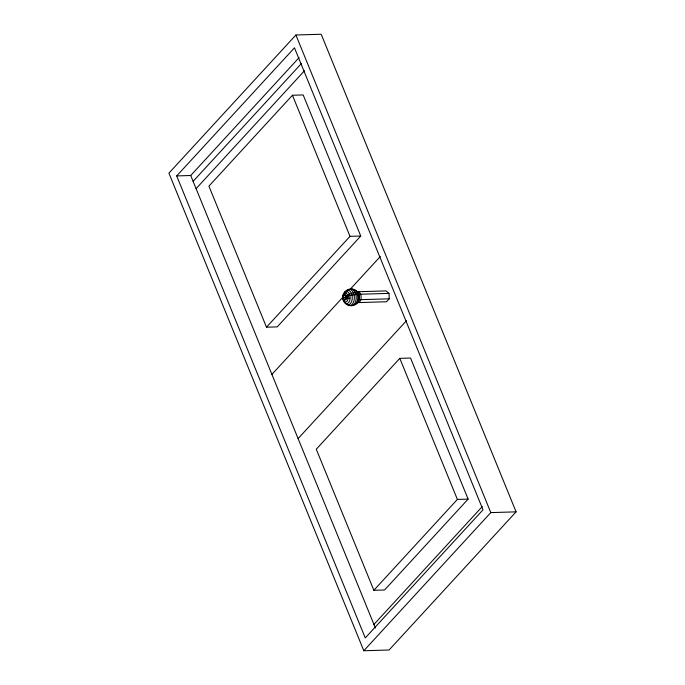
<?xml version="1.0" encoding="UTF-8"?>
<svg xmlns="http://www.w3.org/2000/svg" width="685" height="685" viewBox="0 0 685 685"><rect width="100%" height="100%" fill="white"/><g stroke="black" fill="none" stroke-linecap="round" stroke-linejoin="round"><path stroke-width="1.03" d="M295.903 35.004L168.912 173.151L363.812 650.75L389.097 649.996L516.088 511.849L321.188 34.25L295.903 35.004L490.803 512.603L363.812 650.75M176.704 175.925L294.464 47.813L483.011 509.828L365.251 637.94L176.704 175.925L190.73 175.506L299.105 57.617M193.119 181.354L301.486 63.457M196.098 188.666L304.474 70.769M292.435 95.258L208.916 186.123L266.491 327.199L277.228 326.882L360.747 236.017L303.172 94.941L292.435 95.258L350.009 236.342L266.491 327.199M271.911 374.421L342.714 297.401M349.932 289.541L380.278 256.533M357.621 291.75L386.032 290.902L388.994 293.385L389.26 298.814L386.554 301.751L358.152 302.599M298.103 438.606L406.47 320.708M399.809 358.358L316.282 449.223L373.856 590.299L384.593 589.982L468.12 499.117L410.546 358.041L399.809 358.358L457.383 499.433L373.856 590.299M373.933 624.429L482.3 506.532M347.749 298.489L345.968 298.908L345.754 297.436L347.569 297.256L347.749 298.489L349.761 298.112M350.009 236.342L360.747 236.017M358.58 294.293L388.994 293.385M358.846 299.722L389.26 298.814M457.383 499.433L468.12 499.117M490.803 512.603L516.088 511.849M344.803 295.44L344.966 295.458A2.149 1.293 88.3 0 1 345.822 296.348A8.254 3.639 -23.6 0 1 357.921 293.197M190.73 175.506L375.414 628.051M356.791 291.998A5.437 3.279 88.3 0 1 361.158 296.913A5.437 3.279 88.3 0 1 357.296 302.487M344.349 301.554A8.254 3.639 -23.6 0 1 343.733 298.78A2.149 1.293 88.3 0 0 345.403 299.473A2.149 1.293 88.3 0 0 345.985 296.845A8.254 2.098 -13.2 0 1 353.931 294.738A8.254 2.098 -13.2 0 1 359.094 295.269M344.82 295.449A8.254 6.559 -85.2 0 1 347.929 290.38M351.225 289.173A8.254 6.559 -85.2 0 1 352.929 289.404M343.75 294.31A7.389 4.461 88.3 0 1 350.626 291.853A7.389 4.461 88.3 0 1 350.489 303.549A7.389 4.461 88.3 0 1 343.69 299.953M346.49 290.688A8.186 4.941 88.3 0 1 353.143 292.204A8.186 4.941 88.3 0 1 353.015 303.25A8.186 4.941 88.3 0 1 346.345 303.66M349.264 289.412A8.46 5.112 88.3 0 1 356.243 297.804A8.46 5.112 88.3 0 1 349.085 305.013M353.922 289.918A7.389 4.461 88.3 0 1 358.889 297.65A7.389 4.461 88.3 0 1 353.76 304.542M352.287 289.164A8.186 4.941 88.3 0 1 357.784 297.735A8.186 4.941 88.3 0 1 352.099 305.373M356.337 291.228A6.114 3.69 88.3 0 1 359.479 297.547A6.114 3.69 88.3 0 1 356.2 303.327M344.281 297.487C344.666 299.071 345.06 296.28 344.281 297.487M343.587 293.557A6.114 3.69 88.3 0 0 345.925 303.524A6.114 3.69 88.3 0 0 349.915 295.458A6.114 3.69 88.3 0 0 343.587 293.557M343.331 294.661A4.452 2.689 88.3 0 0 345.034 301.922A4.452 2.689 88.3 0 0 347.937 296.048A4.452 2.689 88.3 0 0 343.331 294.661M343.587 295.929A2.526 1.524 88.3 0 0 344.546 300.047A2.526 1.524 88.3 0 0 346.199 296.716A2.526 1.524 88.3 0 0 343.587 295.929"/></g></svg>
